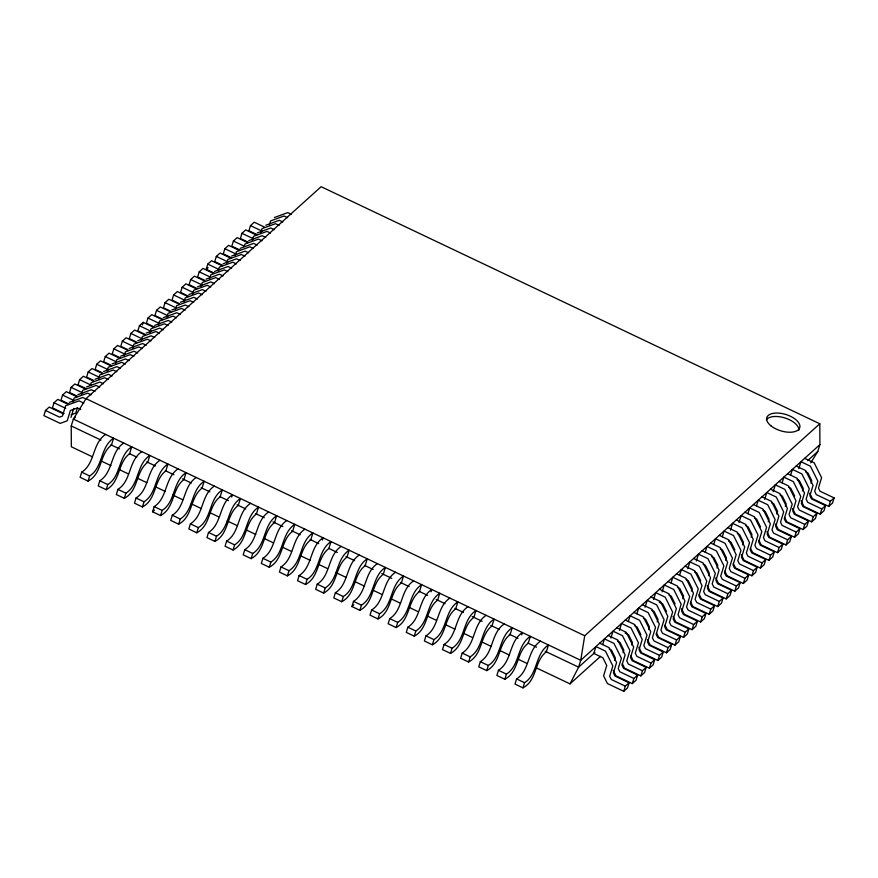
<?xml version="1.0" encoding="UTF-8"?>
<svg xmlns="http://www.w3.org/2000/svg" width="878" height="878" viewBox="0 0 878 878"><rect width="100%" height="100%" fill="white"/><g stroke="black" fill="none" stroke-linecap="round" stroke-linejoin="round"><path stroke-width="1.32" d="M92.366 456.79L71.337 446.792L71.239 425.951L73.346 419.08L86.044 398.667L321.128 186.696L819.8 423.767L584.726 635.749L580.72 660.289L578.613 667.17L570.009 683.874L536.601 667.993M63.293 413.768L49.234 407.085L45.48 410.476L43.9 415.634L60.209 423.383L67.222 420.814L70.372 410.509L77.385 407.93L80.787 409.543M68.319 404.396L57.772 399.391L54.019 402.772L52.439 407.93L64.094 413.472M76.858 396.691L66.322 391.687L62.557 395.078L60.988 400.225L69.142 404.11M85.407 388.998L74.86 383.982L71.107 387.374L69.527 392.521L77.681 396.406M72.951 401.948L74.136 398.085L87.591 393.146L91.147 394.837M93.946 381.293L83.399 376.278L79.646 379.669L78.065 384.827L86.22 388.702M70.975 417.423L73.741 408.402M102.485 373.589L91.949 368.573L88.184 371.965L86.615 377.123L93.595 380.448M77.341 407.963L75.76 413.11L71.085 414.833M81.489 394.244L82.675 390.381L96.13 385.442L99.697 387.132M111.034 365.885L100.487 360.869L96.734 364.26L95.153 369.418L102.144 372.744M90.423 385.255L91.213 382.676L104.68 377.738L108.235 379.439M98.577 378.835L99.763 374.972L113.218 370.033L116.774 371.734M118.398 357.62L109.026 353.165L105.272 356.556L103.692 361.714L110.683 365.039M128.111 350.476L117.575 345.471L113.811 348.851L112.241 354.01L120.396 357.884M107.116 371.142L108.301 367.267L121.757 362.34L125.324 364.03M105.601 434.412C92.014 443.39 95.318 463.573 81.687 472.155L80.107 477.314L88.074 481.1C102.496 473.538 99.236 454.167 111.473 445.08L113.569 438.199C99.982 447.176 103.286 467.359 89.655 475.953L88.074 481.1M136.661 342.771L126.114 337.767L122.36 341.158L120.78 346.305L127.771 349.631M115.666 363.437L116.84 359.563L130.306 354.635L133.862 356.325M124.204 355.733L125.389 351.869L138.845 346.931L142.401 348.621M145.199 335.078L134.652 330.062L130.899 333.453L129.318 338.612L136.309 341.926M153.738 327.373L143.202 322.358L139.437 325.749L137.868 330.907L144.848 334.222M132.743 348.028L133.928 344.165L147.383 339.226L150.95 340.916M142.412 324.937L143.202 322.358M162.287 319.669L151.74 314.653L147.987 318.045L146.406 323.203L154.561 327.077M141.292 340.324L142.466 336.461L155.922 331.522L159.489 333.223M123.721 443.028C110.134 452.005 113.438 472.188 99.807 480.771L98.226 485.929L106.205 489.715C120.615 482.154 117.356 462.783 129.593 453.696L131.689 446.814C118.102 455.792 121.405 475.975 107.774 484.568L106.205 489.715M149.831 332.619L151.016 328.756L164.471 323.817L168.027 325.519M170.826 311.964L160.279 306.949L156.525 310.34L154.945 315.498L163.099 319.373M179.364 304.26L168.828 299.255L165.064 302.636L163.495 307.794L170.475 311.119M158.369 324.926L159.555 321.052L173.01 316.124L176.577 317.814M187.914 296.555L177.367 291.551L173.603 294.942L172.033 300.089L179.024 303.415M166.908 317.221L168.093 313.347L181.548 308.419L185.115 310.11M141.841 451.643C128.254 460.621 131.557 480.804 117.926 489.386L116.346 494.544L124.325 498.331C138.735 490.769 135.475 471.398 147.713 462.311L149.809 455.43C136.222 464.407 139.525 484.59 125.894 493.184L124.325 498.331M175.457 309.517L176.643 305.643L190.098 300.715L193.654 302.405M196.452 288.862L185.906 283.846L182.152 287.238L180.572 292.385L188.726 296.27M204.991 281.158L194.455 276.142L190.691 279.533L189.11 284.691L197.265 288.566M183.996 301.812L185.181 297.949L198.637 293.011L202.203 294.701M213.53 273.453L202.994 268.438L199.229 271.829L197.66 276.987L204.651 280.312M192.534 294.108L193.72 290.245L207.175 285.306L210.742 286.996M159.961 460.259C146.374 469.236 149.677 489.419 136.046 498.002L134.466 503.16L142.445 506.946C156.855 499.384 153.595 480.014 165.832 470.915L167.928 464.045C154.341 473.022 157.656 493.206 144.014 501.799L142.445 506.946M201.084 286.404L202.269 282.54L215.725 277.602L219.28 279.303M214.353 273.157L206.198 269.283L207.779 264.124L211.532 260.733L222.079 265.749M230.618 258.044L220.082 253.029L216.317 256.42L214.737 261.578L222.891 265.452M209.622 278.699L210.808 274.836L224.263 269.897L227.83 271.598M239.156 250.34L228.62 245.335L224.856 248.715L223.286 253.874L231.441 257.748M218.161 271.006L219.346 267.131L232.802 262.204L236.369 263.894M226.711 263.301L227.885 259.427L241.351 254.499L244.907 256.189M247.706 242.635L237.159 237.631L233.405 241.022L231.825 246.169L239.979 250.054M160.564 515.562L162.134 510.403C175.776 501.821 172.461 481.638 186.048 472.66L183.952 479.531C171.715 488.629 174.974 508 160.564 515.562L152.585 511.775L154.166 506.617C167.797 498.035 164.493 477.851 178.08 468.874M256.244 234.942L245.708 229.926L241.944 233.318L240.363 238.476L248.518 242.35M235.249 255.597L236.434 251.734L249.89 246.795L253.457 248.485M264.783 227.237L254.247 222.222L250.482 225.613L248.913 230.771L257.067 234.645M244.183 246.608L244.973 244.029L258.428 239.09L261.995 240.781M252.337 240.188L253.512 236.325L266.978 231.386L270.534 233.087M196.2 477.489C182.613 486.467 185.916 506.65 172.286 515.232L170.705 520.391L178.684 524.177C193.094 516.615 189.835 497.244 202.072 488.146L204.168 481.276C190.581 490.253 193.895 510.436 180.253 519.019L178.684 524.177M260.876 232.483L262.061 228.62L275.516 223.681L279.083 225.383M269.414 224.79L270.6 220.916L284.055 215.988L287.622 217.678M214.32 486.105C200.733 495.082 204.036 515.265 190.405 523.848L188.825 529.006L196.804 532.792C211.214 525.231 207.954 505.86 220.191 496.761L222.299 489.891C208.701 498.869 212.015 519.052 198.373 527.634L196.804 532.792M231.737 497.003L232.44 494.709C218.852 503.698 222.156 523.881 208.525 532.463L206.945 537.621L214.923 541.408C229.334 533.846 226.085 514.475 238.311 505.377L240.418 498.506C226.831 507.484 230.135 527.667 216.504 536.249L214.923 541.408M250.559 503.324C236.972 512.302 240.276 532.496 226.645 541.078L225.075 546.237L233.043 550.023C247.453 542.461 244.205 523.09 256.431 513.992L258.538 507.122C244.951 516.099 248.254 536.282 234.624 544.865L233.043 550.023M268.679 511.94C255.092 520.917 258.395 541.1 244.764 549.694L243.195 554.852L251.163 558.638C265.573 551.077 262.324 531.706 274.551 522.608L276.658 515.737C263.071 524.715 266.374 544.898 252.743 553.48L251.163 558.638M286.799 520.555C273.212 529.533 276.526 549.716 262.884 558.309L261.315 563.467L269.283 567.254C283.704 559.692 280.444 540.321 292.67 531.223L294.778 524.353C281.19 533.33 284.494 553.513 270.863 562.096L269.283 567.254M304.918 529.171C291.331 538.148 294.646 558.331 281.004 566.925L279.434 572.083L287.402 575.869C301.823 568.307 298.564 548.926 310.79 539.838L312.897 532.968C299.31 541.945 302.614 562.129 288.983 570.711L287.402 575.869M322.347 540.08L323.038 537.786C309.451 546.764 312.766 566.947 299.124 575.54L297.554 580.687L305.522 584.485C319.943 576.923 316.684 557.541 328.91 548.454L331.017 541.583C317.43 550.561 320.733 570.744 307.102 579.326L305.522 584.485M341.169 546.401C327.571 555.379 330.885 575.562 317.243 584.155L315.674 589.303L323.642 593.1C338.063 585.538 334.803 566.156 347.029 557.069L349.137 550.199C335.55 559.176 338.853 579.359 325.222 587.942L323.642 593.1M359.289 555.017C345.702 563.994 349.005 584.177 335.374 592.771L333.794 597.918L341.761 601.715C356.183 594.154 352.923 574.772 365.16 565.684L367.256 558.814C353.669 567.792 356.973 587.975 343.342 596.557L341.761 601.715M359.881 610.331L361.462 605.172C375.093 596.59 371.789 576.407 385.376 567.418L383.28 574.3C371.043 583.387 374.302 602.769 359.881 610.331L351.913 606.533L353.494 601.386C367.125 592.793 363.821 572.61 377.408 563.632M395.528 572.247C381.941 581.225 385.244 601.408 371.613 610.001L370.033 615.149L378.012 618.946C392.422 611.384 389.163 592.002 401.4 582.915L403.496 576.034C389.909 585.011 393.212 605.205 379.581 613.788L378.012 618.946M413.648 580.863C400.061 589.84 403.364 610.023 389.733 618.606L388.153 623.764L396.132 627.561C410.542 620 407.282 600.618 419.519 591.531L421.616 584.649C408.029 593.627 411.332 613.81 397.701 622.403L396.132 627.561M431.065 591.772L431.767 589.478C418.18 598.456 421.484 618.639 407.853 627.221L406.273 632.38L414.251 636.177C428.662 628.615 425.402 609.233 437.639 600.146L439.735 593.265C426.148 602.242 429.463 622.425 415.821 631.019L414.251 636.177M449.887 598.094C436.3 607.071 439.604 627.254 425.973 635.837L424.392 640.995L432.371 644.792C446.781 637.219 443.522 617.849 455.759 608.761L457.855 601.88C444.268 610.858 447.582 631.041 433.941 639.634L432.371 644.792M468.007 606.709C454.42 615.687 457.723 635.87 444.092 644.452L442.512 649.61L450.491 653.397C464.901 645.835 461.641 626.464 473.879 617.377L475.975 610.495C462.388 619.473 465.702 639.656 452.06 648.249L450.491 653.397M486.127 615.324C472.54 624.302 475.843 644.485 462.212 653.067L460.632 658.226L468.611 662.012C483.021 654.45 479.761 635.079 491.998 625.992L494.105 619.111C480.507 628.088 483.822 648.271 470.18 656.865L468.611 662.012M504.246 623.94C490.659 632.917 493.963 653.1 480.332 661.683L478.751 666.841L486.73 670.627C501.14 663.066 497.892 643.695 510.118 634.607L512.225 627.726C498.638 636.704 501.942 656.887 488.311 665.48L486.73 670.627M521.664 634.838L522.366 632.555C508.779 641.533 512.083 661.716 498.452 670.298L496.882 675.456L504.85 679.243C519.26 671.681 516.012 652.31 528.238 643.212L530.345 636.341C516.758 645.319 520.061 665.502 506.43 674.095L504.85 679.243M540.486 641.17C526.899 650.148 530.202 670.331 516.571 678.913L515.002 684.072L522.97 687.858C537.38 680.296 534.131 660.925 546.357 651.827L548.465 644.957C534.878 653.934 538.181 674.117 524.55 682.7L522.97 687.858M602.714 644.606L604.459 638.877L613.963 643.398L621.372 658.248L618.222 668.564L619.813 671.769L633.872 678.453L637.637 675.061L623.578 668.377L621.975 665.173L625.125 654.856L617.717 640.007L608.224 635.485M610.901 638.054L613.009 631.172L622.502 635.694L629.91 650.543L626.76 660.86L628.363 664.064L642.411 670.748L646.175 667.357L632.116 660.673L630.514 657.468L633.675 647.152L626.266 632.303L616.762 627.781M619.451 630.349L621.547 623.468L631.052 627.99L638.46 642.839L635.299 653.155L636.901 656.36L650.96 663.044L654.714 659.652L640.655 652.969L639.063 649.764L642.213 639.458L634.805 624.598L625.301 620.087M614.49 660.377L615.28 657.798L611.417 650.06L609.156 648.985M628.341 621.503L630.086 615.774L639.59 620.285L646.998 635.145L643.848 645.451L645.44 648.655L659.499 655.339L663.263 651.948L649.204 645.264L647.602 642.059L650.752 631.754L643.344 616.894L633.85 612.383M623.04 652.672L623.819 650.093L619.967 642.356L617.695 641.28M636.879 613.799L638.635 608.07L648.129 612.581L655.537 627.441L652.387 637.746L653.989 640.951L668.037 647.635L671.802 644.254L657.743 637.571L656.14 634.366L659.301 624.049L651.893 609.189L642.389 604.679M631.578 644.968L632.369 642.4L628.505 634.651L625.103 633.038M645.067 607.236L647.174 600.365L656.678 604.876L664.086 619.736L660.925 630.042L662.528 633.257L676.587 639.941L680.34 636.55L666.281 629.866L664.69 626.662L667.84 616.345L660.432 601.496L650.927 596.974M625.334 686.157L611.275 679.473L609.672 676.269L612.833 665.952L605.425 651.092L595.921 646.581L593.824 653.451L602.879 657.765L606.742 665.502L603.592 675.819L607.444 683.556L623.753 691.304L625.334 686.157L629.087 682.766L615.028 676.082L613.437 672.877L616.586 662.561L609.178 647.712L599.685 643.19M653.616 599.531L655.712 592.661L665.217 597.183L672.625 612.032L669.475 622.348L671.066 625.553L685.125 632.237L688.89 628.846L674.831 622.162L673.228 618.957L676.378 608.641L668.97 593.791L659.477 589.27M629.087 682.766L627.518 687.924L623.753 691.304M648.666 629.57L649.446 626.991L645.593 619.253L643.322 618.167M613.228 670.32L615.994 675.851L632.292 683.611L633.872 678.453M662.155 591.838L664.262 584.957L673.755 589.478L681.163 604.327L678.014 614.644L679.616 617.849L693.664 624.532L697.428 621.141L683.369 614.457L681.767 611.253L684.928 600.936L677.52 586.087L668.015 581.565M637.637 675.061L636.056 680.22L632.292 683.611M657.205 621.865L657.995 619.286L654.132 611.549L651.871 610.473M622.326 663.724L624.532 668.147L640.841 675.906L642.411 670.748M671.044 582.981L672.8 577.252L682.305 581.774L689.702 596.623L686.552 606.939L688.154 610.144L702.213 616.828L705.967 613.437L691.908 606.753L690.317 603.548L693.466 593.243L686.058 578.382L676.554 573.872M646.175 667.357L644.595 672.515L640.841 675.906M630.865 656.02L633.071 660.443L649.38 668.202L650.96 663.044M679.594 575.277L681.339 569.548L690.843 574.069L698.251 588.929L695.102 599.235L696.693 602.44L710.752 609.123L714.505 605.732L700.457 599.048L698.855 595.844L702.005 585.538L694.597 570.678L685.103 566.167M654.714 659.652L653.144 664.811L649.38 668.202M638.855 647.218L641.609 652.749L657.918 660.497L659.499 655.339M687.781 568.725L689.889 561.854L699.382 566.365L706.79 581.225L703.64 591.531L705.243 594.735L719.291 601.419L723.055 598.028L708.996 591.355L707.394 588.139L710.554 577.834L703.146 562.974L693.642 558.463M663.263 651.948L661.683 657.106L657.918 660.497M682.832 598.752L683.622 596.173L679.759 588.436L677.498 587.36M647.404 639.513L650.159 645.045L666.468 652.793L668.037 647.635M696.32 561.02L698.427 554.15L707.931 558.66L715.329 573.521L712.179 583.826L713.781 587.042L727.84 593.715L731.593 590.334L717.535 583.65L715.943 580.446L719.093 570.129L711.685 555.269L702.18 550.758M671.802 644.254L670.221 649.402L666.468 652.793M656.492 632.917L658.698 637.34L675.006 645.089L676.587 639.941M691.37 591.059L692.16 588.48L688.297 580.731L686.036 579.656M705.221 552.174L706.966 546.445L716.47 550.956L723.878 565.816L720.728 576.133L722.32 579.337L736.379 586.021L740.132 582.63L726.084 575.946L724.482 572.741L727.632 562.425L720.223 547.576L710.73 543.054M680.34 636.55L678.771 641.708L675.006 645.089M665.03 625.213L667.236 629.636L683.545 637.384L685.125 632.237M713.759 544.47L715.515 538.741L725.009 543.262L732.417 558.112L729.267 568.428L730.869 571.633L744.917 578.317L748.682 574.925L734.623 568.242L733.02 565.037L736.181 554.72L728.773 539.871L719.269 535.35M688.89 628.846L687.309 634.004L683.545 637.384M708.458 575.65L709.248 573.071L705.385 565.333L703.124 564.258M673.031 616.4L675.786 621.931L692.094 629.691L693.664 624.532M722.298 536.765L724.054 531.036L733.547 535.558L740.955 550.407L737.805 560.724L739.408 563.928L753.467 570.612L757.22 567.221L743.161 560.537L741.57 557.332L744.72 547.016L737.311 532.167L727.807 527.645M697.428 621.141L695.848 626.299L692.094 629.691M681.569 608.706L684.324 614.227L700.633 621.986L702.213 616.828M716.997 567.945L717.787 565.366L713.924 557.629L711.663 556.553M730.496 530.213L732.592 523.332L742.097 527.854L749.505 542.703L746.344 553.019L747.946 556.224L762.005 562.908L765.759 559.516L751.711 552.833L750.108 549.628L753.258 539.322L745.85 524.462L736.357 519.952M705.967 613.437L704.397 618.595L700.633 621.986M725.535 560.241L726.325 557.662L722.473 549.924L720.201 548.849M690.657 602.099L692.863 606.522L709.172 614.282L710.752 609.123M739.035 522.509L741.142 515.638L750.635 520.149L758.043 535.009L754.893 545.315L756.485 548.52L770.544 555.203L774.308 551.812L760.249 545.128L758.647 541.924L761.808 531.618L754.4 516.758L744.895 512.247M714.505 605.732L712.936 610.89L709.172 614.282M699.206 594.406L701.412 598.829L717.721 606.577L719.291 601.419M747.924 513.663L749.68 507.934L759.174 512.445L766.582 527.305L763.432 537.61L765.034 540.815L779.093 547.499L782.847 544.119L768.788 537.435L767.196 534.23L770.346 523.914L762.938 509.053L753.434 504.543M723.055 598.028L721.475 603.186L717.721 606.577M742.623 544.832L743.414 542.264L739.55 534.515L737.29 533.44M707.196 585.593L709.951 591.124L726.26 598.873L727.84 593.715M756.474 505.958L758.219 500.23L767.723 504.74L775.131 519.6L771.971 529.906L773.573 533.122L787.632 539.805L791.385 536.414L777.337 529.73L775.735 526.526L778.885 516.209L771.477 501.36L761.983 496.838M731.593 590.334L730.013 595.482L726.26 598.873M751.162 537.138L751.952 534.559L748.1 526.811L745.828 525.735M715.735 577.889L718.489 583.42L734.798 591.168L736.379 586.021M764.661 499.395L766.768 492.525L776.262 497.047L783.67 511.896L780.52 522.212L782.111 525.417L796.17 532.101L799.935 528.71L785.876 522.026L784.274 518.821L787.434 508.505L780.026 493.655L770.522 489.134M740.132 582.63L738.563 587.788L734.798 591.168M724.833 571.293L727.039 575.716L743.348 583.475L744.917 578.317M773.2 491.702L775.307 484.821L784.8 489.342L792.208 504.191L789.059 514.508L790.661 517.713L804.72 524.396L808.473 521.005L794.414 514.321L792.823 511.117L795.973 500.8L788.565 485.951L779.06 481.429M748.682 574.925L747.101 580.084L743.348 583.475M768.25 521.73L769.04 519.15L765.177 511.413L762.916 510.337M733.371 563.588L735.577 568.011L751.886 575.77L753.467 570.612M782.1 482.845L783.845 477.116L793.35 481.638L800.758 496.487L797.597 506.804L799.199 510.008L813.258 516.692L817.012 513.301L802.964 506.617L801.362 503.412L804.511 493.107L797.103 478.247L787.61 473.736M757.22 567.221L755.64 572.379L751.886 575.77M776.789 514.025L777.579 511.446L773.727 503.709L771.455 502.633M741.361 554.786L744.116 560.307L760.425 568.066L762.005 562.908M790.639 475.141L792.384 469.412L801.888 473.933L809.296 488.794L806.147 499.099L807.738 502.304L821.797 508.988L825.561 505.596L811.502 498.913L809.9 495.708L813.05 485.402L805.653 470.542L796.148 466.031M765.759 559.516L764.189 564.675L760.425 568.066M785.338 506.321L786.128 503.742L782.265 496.004L779.993 494.929M750.46 548.19L752.665 552.613L768.974 560.362L770.544 555.203M798.826 468.589L800.934 461.718L810.427 466.229L817.835 481.089L814.685 491.395L816.288 494.599L830.347 501.283L834.1 497.892L820.041 491.219L818.45 488.003L821.599 477.698L814.191 462.838L804.687 458.327M774.308 551.812L772.728 556.97L768.974 560.362M758.998 540.486L761.204 544.909L777.513 552.657L779.093 547.499M782.847 544.119L781.266 549.266L777.513 552.657M802.415 490.923L803.205 488.344L799.353 480.595L797.081 479.52M766.988 531.673L769.743 537.204L786.051 544.953L787.632 539.805M791.385 536.414L789.816 541.572L786.051 544.953M810.734 462.827L817.791 451.49L819.898 444.619L819.8 423.767M810.965 483.218L811.755 480.639L807.892 472.891L805.62 471.815M775.526 523.968L778.292 529.5L794.601 537.248L796.17 532.101M799.935 528.71L798.354 533.868L794.601 537.248M784.625 517.372L786.831 521.795L803.14 529.555L804.72 524.396M808.473 521.005L806.893 526.163L803.14 529.555M792.615 508.571L795.369 514.091L811.678 521.85L813.258 516.692M817.012 513.301L815.442 518.459L811.678 521.85M801.153 500.866L803.919 506.386L820.228 514.146L821.797 508.988M825.561 505.596L823.981 510.755L820.228 514.146M809.703 493.162L812.457 498.693L828.766 506.441L830.347 501.283M834.1 497.892L832.52 503.05L828.766 506.441M206.198 269.283L208.075 267.592M75.376 417.237L73.346 419.08L580.72 660.289L819.898 444.619M152.585 511.775L154.506 510.041M351.913 606.533L353.834 604.799M594.9 652.486L578.613 667.17L545.205 651.278M807.617 460.665L817.791 451.49M570.009 683.874L600.541 656.349M274.364 217.524L287.819 212.597L291.375 214.287M265.814 225.229L279.27 220.301L282.837 221.991M257.276 232.933L270.731 227.995L274.298 229.696M248.737 240.638L262.193 235.699L265.749 237.4M240.188 248.342L253.643 243.404L257.21 245.094M231.649 256.047L245.105 251.108L248.672 252.798M223.111 263.74L236.566 258.812L240.122 260.503M214.561 271.445L228.028 266.517L231.583 268.207M206.023 279.149L219.478 274.21L223.045 275.911M197.484 286.854L210.939 281.915L214.495 283.616M188.935 294.558L202.401 289.619L205.957 291.309M180.396 302.262L193.851 297.324L197.418 299.014M171.858 309.967L185.313 305.028L188.88 306.718M163.308 317.66L176.774 312.733L180.33 314.423M154.769 325.365L168.225 320.437L171.792 322.127M146.231 333.069L159.686 328.131L163.253 329.832M137.681 340.774L151.148 335.835L154.704 337.536M129.143 348.478L142.598 343.539L146.165 345.23M120.604 356.183L134.06 351.244L137.626 352.934M112.055 363.876L125.521 358.948L129.077 360.639M103.516 371.581L116.972 366.653L120.538 368.343M94.978 379.285L108.433 374.346L112 376.047M86.428 386.989L99.894 382.051L103.45 383.752M77.89 394.694L91.345 389.755L94.912 391.445M69.351 402.398L82.806 397.46L86.373 399.15M250.482 225.613L262.204 231.177M788.543 487.224L790.804 488.3L794.667 496.037M241.944 233.318L253.654 238.882M233.405 241.022L243.941 246.027M224.856 248.715L236.577 254.291M216.317 256.42L228.028 261.995M754.378 518.031L756.638 519.117L760.502 526.855M207.779 264.124L219.489 269.7M199.229 271.829L209.776 276.844M190.691 279.533L202.401 285.098M728.751 541.144L731.012 542.22L734.875 549.957M182.152 287.238L193.862 292.802M173.603 294.942L185.324 300.506M165.064 302.636L175.611 307.651M156.525 310.34L168.236 315.915M694.575 571.951L696.847 573.027L700.699 580.775M147.987 318.045L159.697 323.609M139.437 325.749L151.159 331.313M130.899 333.453L142.609 339.018M668.948 595.064L671.22 596.14L675.072 603.877M122.36 341.158L134.071 346.722M659.279 602.231L662.67 603.845L666.534 611.582M113.811 348.851L125.532 354.427M105.272 356.556L115.808 361.571M96.734 364.26L108.444 369.836M634.783 625.871L637.044 626.947L640.907 634.695M88.184 371.965L99.905 377.529M79.646 379.669L91.356 385.233M71.107 387.374L82.817 392.938M86.044 398.667L584.726 635.749M83.794 403.112L79.053 400.851L65.587 405.779L62.437 416.095L59.528 417.16L45.48 410.476M62.557 395.078L74.279 400.642M54.019 402.772L65.729 408.347M71.239 425.951L100.937 440.076M110.837 444.773L119.507 448.899M129.406 453.608L136.825 457.131M146.725 461.839L155.395 465.955M165.294 470.663L173.954 474.779M182.613 478.905L191.283 483.021M201.183 487.729L209.842 491.845M219.741 496.553L228.401 500.669M237.071 504.784L245.73 508.911M255.63 513.608L264.289 517.735M272.948 521.85L282.848 526.559M291.518 530.674L300.177 534.79M310.077 539.498L318.736 543.614M328.635 548.322L337.306 552.438M345.965 556.564L354.624 560.68M364.524 565.388L373.194 569.504M381.853 573.619L391.753 578.328M400.412 582.443L409.082 586.57M418.982 591.267L427.641 595.394M436.3 599.509L444.97 603.625M454.87 608.333L463.529 612.449M472.188 616.565L482.088 621.273M490.747 625.399L499.417 629.515M509.317 634.223L517.976 638.339M527.876 643.047L536.535 647.163M101.036 460.917L110.935 465.614M118.354 469.148L128.254 473.857M136.913 477.972L146.813 482.68M155.483 486.796L165.382 491.504M172.801 495.038L182.701 499.736M191.36 503.862L201.26 508.56M209.93 512.686L218.589 516.802M227.248 520.917L237.148 525.626M245.807 529.741L255.707 534.45M264.366 538.565L273.036 542.681M281.695 546.807L291.595 551.505M300.254 555.631L310.154 560.329M318.813 564.455L327.483 568.571M336.142 572.686L346.042 577.395M354.701 581.51L364.6 586.219M373.26 590.334L381.919 594.45M390.589 598.576L400.489 603.274M409.148 607.4L417.807 611.516M427.707 616.224L436.366 620.34M445.036 624.456L454.936 629.164M463.595 633.279L472.254 637.395M482.154 642.103L490.813 646.219M499.483 650.346L509.383 655.043M518.042 659.169L526.701 663.285M81.687 472.155L89.655 475.953M99.807 480.771L107.774 484.568M117.926 489.386L125.894 493.184M136.046 498.002L144.014 501.799M154.166 506.617L162.134 510.403M172.286 515.232L180.253 519.019M190.405 523.848L198.373 527.634M208.525 532.463L216.504 536.249M226.645 541.078L234.624 544.865M244.764 549.694L252.743 553.48M262.884 558.309L270.863 562.096M281.004 566.925L288.983 570.711M299.124 575.54L307.102 579.326M317.243 584.155L325.222 587.942M335.374 592.771L343.342 596.557M353.494 601.386L361.462 605.172M371.613 610.001L379.581 613.788M389.733 618.606L397.701 622.403M407.853 627.221L415.821 631.019M425.973 635.837L433.941 639.634M444.092 644.452L452.06 648.249M462.212 653.067L470.18 656.865M480.332 661.683L488.311 665.48M498.452 670.298L506.43 674.095M516.571 678.913L524.55 682.7M766.351 419.794A17.22 8.56 17 0 1 785.195 418.038A17.22 8.56 17 0 1 798.848 430.253M770.917 425.797A17.22 8.56 17 0 0 799.123 428.914A17.22 8.56 17 0 0 779.752 413.198A17.22 8.56 17 0 0 770.917 425.797"/></g></svg>
